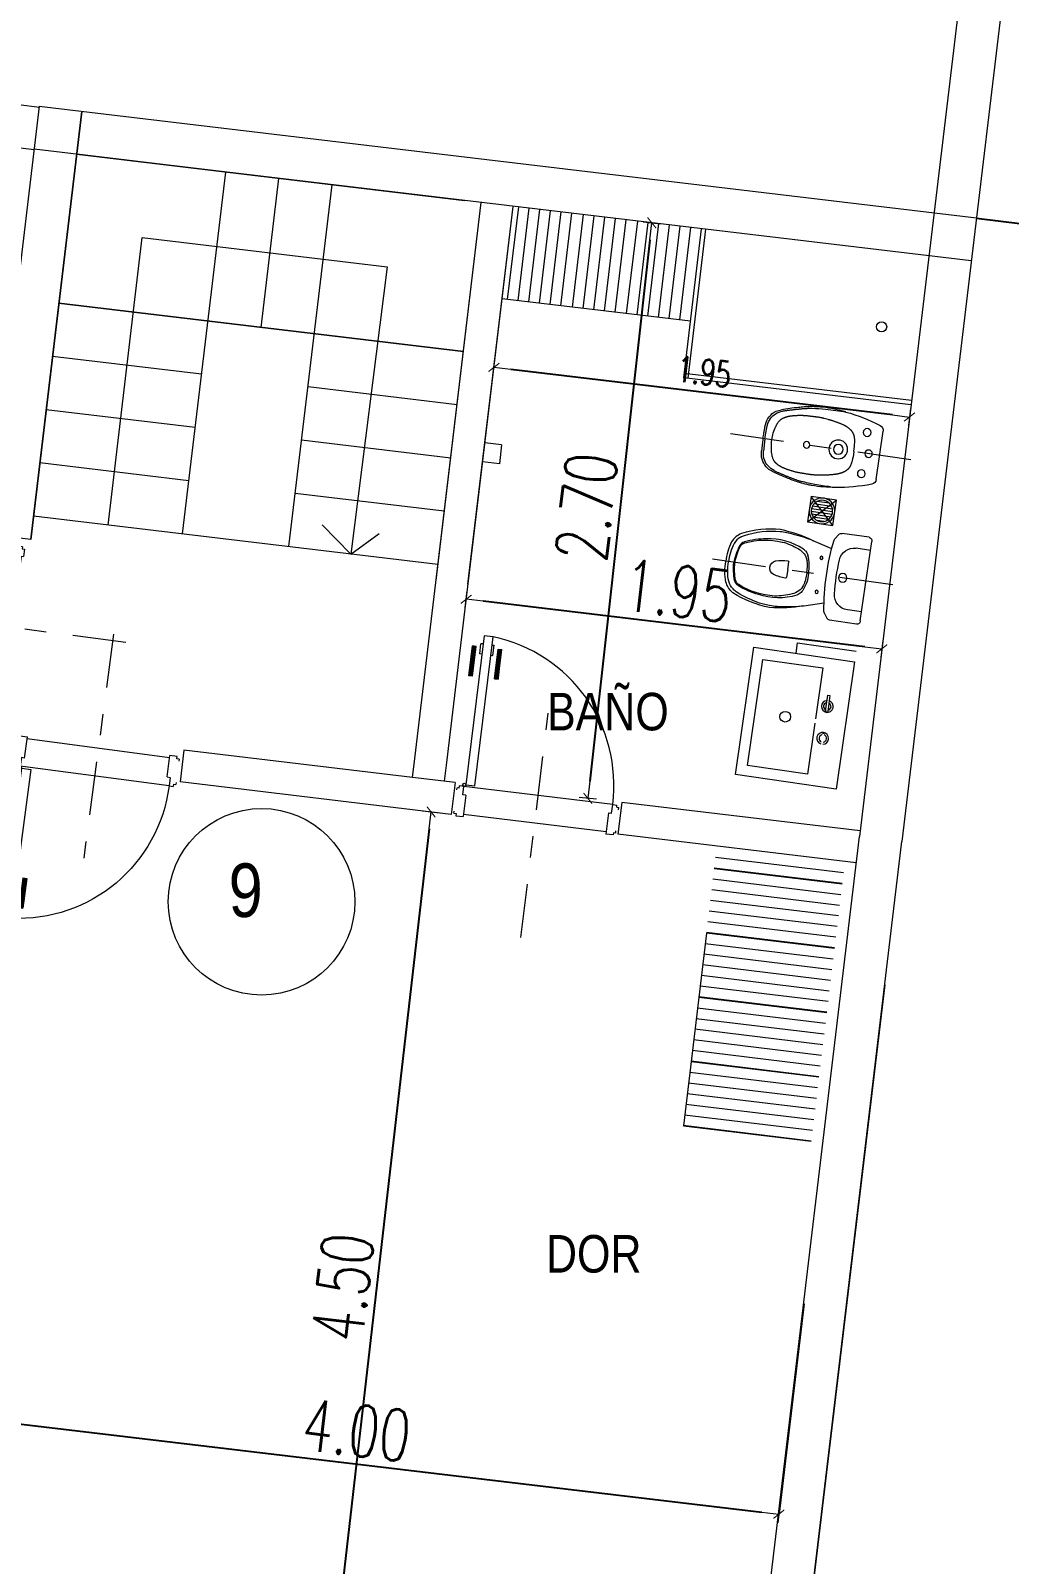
# Model space of a CAD drawing. Header units: millimetres. Extents: x 4525 to 9082, y 179 to 563.
# Drawn here: x 5287.03 to 5291.59, y 416.05 to 423.21 of the extents above; entities that cross this region are included whole.
import ezdxf

# ---------------------------------------------------------------- set-up
doc = ezdxf.new("R2010")
doc.units = ezdxf.units.MM
doc.header["$LTSCALE"] = 100
doc.linetypes.add('ACAD_ISO04W100', pattern=[30, 24, -3, 0, -3])
doc.linetypes.add('DASHDOT2', pattern=[0.5, 0.25, -0.125, 0, -0.125])
doc.layers.get('DEFPOINTS').update_dxf_attribs({"lineweight": 5})
for name, color, linetype, lineweight in [('000-Ejes', 251, 'ACAD_ISO04W100', 5), ('004-Carpinterias', 1, 'Continuous', 18), ('005-Sanitarios', 1, 'Continuous', 18), ('006-Cotas parciales', 7, 'Continuous', 5), ('A01-Barrido', 250, 'Continuous', 5), ('HATCH MUROS', 251, 'Continuous', 9), ('LINEA', 8, 'Continuous', 5), ('SANIT', 12, 'Continuous', 13), ('SANIT-INT', 11, 'Continuous', 5)]:
    doc.layers.add(name, color=color, linetype=linetype, lineweight=lineweight)
doc.styles.add('AREAL', font='ARIALN.TTF')
doc.styles.add('COTAS', font='ROMANS.shx', dxfattribs={"width": 0.7})
doc.dimstyles.new('COTA40', dxfattribs={"dimscale": 0.4, "dimtxt": 0.3, "dimasz": 0.2, "dimexe": 0, "dimexo": 0, "dimgap": 0.09, "dimtad": 1, "dimzin": 0, "dimdsep": 46, "dimtxsty": 'COTAS', "dimblk1": 'COTA_N', "dimblk2": 'COTA_N', "dimsah": 1, "dimcen": 0.1, "dimclrd": 1, "dimclre": 8, "dimclrt": 5, "dimaunit": 1, "dimadec": 3, "dimazin": 0, "dimtfac": 1, "dimtix": 1, "dimtmove": 2, "dimatfit": 3, "dimldrblk": 'COTA_N', "dimfxl": 0, "dimtolj": 1, "dimtzin": 0, "dimarcsym": 0})

# ---------------------------------------------------------------- blocks, each defined once
blk = doc.blocks.new('COTA_N')
for p, q in [((-1, 0), (0, 0)), ((0, 0.5), (0, -0.5))]:
    blk.add_line(p, q)
at = {"const_width": 0.065}
blk.add_lwpolyline([(0.141, 0.141), (0.283, 0.283), (0, 0), (-0.141, -0.141), (-0.283, -0.283)], dxfattribs=at)
blk = doc.blocks.new('*D670')
at = {"layer": '006-Cotas parciales', "color": 1, "lineweight": -2, "ltscale": 100}
blk.add_line((5291.0464, 421.4145), (5289.2669, 421.6271), dxfattribs=at)
at = {"layer": 'DEFPOINTS', "color": 0, "ltscale": 100}
for p in [(5289.1875, 421.6365), (5289.1875, 421.6365), (5291.1258, 421.405)]:
    blk.add_point(p, dxfattribs=at)
at = {"layer": '006-Cotas parciales', "color": 1, "lineweight": -2, "ltscale": 100, "xscale": 0.08000000000000002, "yscale": 0.08000000000000002, "zscale": 0.08000000000000002}
for p, rotation in [((5289.1875, 421.6365), 173.1886111111585), ((5291.1258, 421.405), 353.1886111111585)]:
    blk.add_blockref('COTA_N', p, dxfattribs=dict(at, rotation=rotation))
at = {"layer": '006-Cotas parciales', "color": 5, "ltscale": 100, "insert": (5290.168, 421.6161), "char_height": 0.12, "attachment_point": 5, "rotation": 353.18861, "style": 'COTAS'}
blk.add_mtext('\\A1;1.95', dxfattribs=at)
blk = doc.blocks.new('*D671')
at = {"layer": '006-Cotas parciales', "color": 8, "lineweight": -2, "ltscale": 100}
for p, q in [((5291.4379, 422.3317), (5292.8262, 422.1659)), ((5290.341, 413.1484), (5291.7293, 412.9826))]:
    blk.add_line(p, q, dxfattribs=at)
at = {"layer": '006-Cotas parciales', "color": 1, "lineweight": -2, "ltscale": 100}
blk.add_line((5292.8167, 422.0865), (5291.7388, 413.062), dxfattribs=at)
at = {"layer": 'DEFPOINTS', "color": 0, "ltscale": 100}
for p in [(5291.4379, 422.3317), (5290.341, 413.1484), (5291.7293, 412.9826)]:
    blk.add_point(p, dxfattribs=at)
at = {"layer": '006-Cotas parciales', "color": 1, "lineweight": -2, "ltscale": 100, "xscale": 0.08000000000000002, "yscale": 0.08000000000000002, "zscale": 0.08000000000000002}
for p, rotation in [((5292.8262, 422.1659), 83.18861111112288), ((5291.7293, 412.9826), 263.1886111111229)]:
    blk.add_blockref('COTA_N', p, dxfattribs=dict(at, rotation=rotation))
at = {"layer": '006-Cotas parciales', "color": 5, "ltscale": 100, "insert": (5292.1228, 417.5928), "char_height": 0.12, "attachment_point": 5, "rotation": 83.18861, "style": 'COTAS'}
blk.add_mtext('\\A1;{\\H2x;9.25}', dxfattribs=at)
blk = doc.blocks.new('*D672')
at = {"layer": '006-Cotas parciales', "color": 1, "lineweight": -2, "ltscale": 100}
blk.add_line((5288.8855, 419.4835), (5288.3903, 415.1741), dxfattribs=at)
at = {"layer": 'DEFPOINTS', "color": 0, "ltscale": 100}
for p in [(5288.8946, 419.563), (5288.3811, 415.0946), (5288.3811, 415.0946)]:
    blk.add_point(p, dxfattribs=at)
at = {"layer": '006-Cotas parciales', "color": 1, "lineweight": -2, "ltscale": 100, "xscale": 0.08000000000000002, "yscale": 0.08000000000000002, "zscale": 0.08000000000000002}
for p, rotation in [((5288.8946, 419.563), 83.44499394518941), ((5288.3811, 415.0946), 263.4449939451894)]:
    blk.add_blockref('COTA_N', p, dxfattribs=dict(at, rotation=rotation))
at = {"layer": '006-Cotas parciales', "color": 5, "ltscale": 100, "insert": (5288.4829, 417.3466), "char_height": 0.12, "attachment_point": 5, "rotation": 83.44499, "style": 'COTAS'}
blk.add_mtext('\\A1;{\\H2x;4.50}', dxfattribs=at)
blk = doc.blocks.new('*D674')
at = {"layer": '006-Cotas parciales', "color": 8, "lineweight": -2, "ltscale": 100}
for p, q in [((5286.6576, 417.7411), (5286.5411, 416.7604)), ((5290.6332, 417.2686), (5290.5166, 416.2879))]:
    blk.add_line(p, q, dxfattribs=at)
at = {"layer": '006-Cotas parciales', "color": 1, "lineweight": -2, "ltscale": 100}
blk.add_line((5286.6205, 416.751), (5290.4372, 416.2974), dxfattribs=at)
at = {"layer": 'DEFPOINTS', "color": 0, "ltscale": 100}
for p in [(5286.6576, 417.7411), (5290.6332, 417.2686), (5290.5166, 416.2879)]:
    blk.add_point(p, dxfattribs=at)
at = {"layer": '006-Cotas parciales', "color": 1, "lineweight": -2, "ltscale": 100, "xscale": 0.08000000000000002, "yscale": 0.08000000000000002, "zscale": 0.08000000000000002}
for p, rotation in [((5286.5411, 416.7604), 173.2225596454289), ((5290.5166, 416.2879), 353.2225596454289)]:
    blk.add_blockref('COTA_N', p, dxfattribs=dict(at, rotation=rotation))
at = {"layer": '006-Cotas parciales', "color": 5, "ltscale": 100, "insert": (5288.5473, 416.6791), "char_height": 0.12, "attachment_point": 5, "rotation": 353.22256, "style": 'COTAS'}
blk.add_mtext('\\A1;{\\H2x;4.00}', dxfattribs=at)
blk = doc.blocks.new('*D675')
at = {"layer": '006-Cotas parciales', "color": 1, "lineweight": -2, "ltscale": 100}
blk.add_line((5290.9172, 420.3331), (5289.1378, 420.5457), dxfattribs=at)
at = {"layer": 'DEFPOINTS', "color": 0, "ltscale": 100}
for p in [(5289.0583, 420.5551), (5289.0583, 420.5551), (5290.9966, 420.3236)]:
    blk.add_point(p, dxfattribs=at)
at = {"layer": '006-Cotas parciales', "color": 1, "lineweight": -2, "ltscale": 100, "xscale": 0.08000000000000002, "yscale": 0.08000000000000002, "zscale": 0.08000000000000002}
for p, rotation in [((5289.0583, 420.5551), 173.1886111111585), ((5290.9966, 420.3236), 353.1886111111585)]:
    blk.add_blockref('COTA_N', p, dxfattribs=dict(at, rotation=rotation))
at = {"layer": '006-Cotas parciales', "color": 5, "ltscale": 100, "insert": (5290.046, 420.5943), "char_height": 0.12, "attachment_point": 5, "rotation": 353.18861, "style": 'COTAS'}
blk.add_mtext('\\A1;{\\H2x;1.95}', dxfattribs=at)
blk = doc.blocks.new('*D676')
at = {"layer": '006-Cotas parciales', "color": 1, "lineweight": -2, "ltscale": 100}
blk.add_line((5289.9151, 422.2313), (5289.6343, 419.7062), dxfattribs=at)
at = {"layer": 'DEFPOINTS', "color": 0, "ltscale": 100}
for p in [(5289.9239, 422.3108), (5289.6255, 419.6267), (5289.6255, 419.6267)]:
    blk.add_point(p, dxfattribs=at)
at = {"layer": '006-Cotas parciales', "color": 1, "lineweight": -2, "ltscale": 100, "xscale": 0.08000000000000002, "yscale": 0.08000000000000002, "zscale": 0.08000000000000002}
for p, rotation in [((5289.9239, 422.3108), 83.65568717255357), ((5289.6255, 419.6267), 263.6556871725536)]:
    blk.add_blockref('COTA_N', p, dxfattribs=dict(at, rotation=rotation))
at = {"layer": '006-Cotas parciales', "color": 5, "ltscale": 100, "insert": (5289.6196, 420.986), "char_height": 0.12, "attachment_point": 5, "rotation": 83.65569, "style": 'COTAS'}
blk.add_mtext('\\A1;{\\H2x;2.70}', dxfattribs=at)
blk = doc.blocks.new('INOD-MONACO-AP-PLANTA-CON-DPTO')
at = {"layer": 'SANIT'}
for p, q in [((-0.1875, 0), (0.1875, 0)), ((-0.2045, -0.015), (-0.2045, -0.1421)), ((0.2045, -0.015), (0.2045, -0.1421)), ((-0.1745, -0.1717), (-0.1971, -0.1561)), ((-0.13, -0.1795), (-0.156, -0.2704)), ((0.127, -0.1798), (0.1519, -0.2704)), ((0.1745, -0.1717), (0.1971, -0.1561))]:
    blk.add_line(p, q, dxfattribs=at)
for points in [[(-0.002, -0.2704, 0.121524), (-0.0852, -0.2859, 0.060693)], [(-0.002, -0.2704, -0.121524), (0.0812, -0.2859, -0.060693)], [(-0.1035, -0.3001, 0.02892), (-0.1109, -0.31, 0.156998), (-0.1327, -0.4882, 0.072829), (-0.105, -0.5872, 0.204333), (-0.0837, -0.607, 0.080392), (-0.002, -0.6224)], [(0.0994, -0.3001, -0.02892), (0.1069, -0.31, -0.156998), (0.1287, -0.4882, -0.072829), (0.1009, -0.5872, -0.204333), (0.0796, -0.607, -0.080392), (-0.002, -0.6224)], [(-0.1242, -0.6086, 0.122968), (-0.0912, -0.6341, 0.092568), (-0.002, -0.6472, 0.093376)], [(0.1202, -0.6086, -0.122968), (0.0871, -0.6341, -0.092568), (-0.002, -0.6472, -0.093376)]]:
    blk.add_lwpolyline(points, format="xyb", dxfattribs=at)
for centre, radius, start, end in [((-0.1894, -0.0167), 0.0168, 83.45096, 131.91083), ((0.1894, -0.0167), 0.0168, 48.08917, 96.54904), ((-0.1875, -0.015), 0.017, 140.46963, 180), ((0.1875, -0.015), 0.017, 0, 39.53037), ((-0.1875, -0.1421), 0.017, 180, 235.49148), ((0.1875, -0.1421), 0.017, 304.50852, 0), ((-0.1648, -0.1577), 0.017, 235.49148, 261.45644), ((0, 0.9396), 1.1266, 261.45644, 278.54356), ((0.1648, -0.1577), 0.017, 278.54356, 304.50852), ((0.4075, -0.4211), 0.5833, 165.03562, 174.69818), ((-0.0609, -0.3362), 0.0558, 115.82936, 139.74917), ((0.0568, -0.3362), 0.0558, 40.25083, 64.17064), ((-0.4116, -0.4211), 0.5833, 5.30182, 14.96438), ((0.1074, -0.4152), 0.2847, 170.28909, 184.61099), ((-0.2488, -0.4064), 0.4224, 333.92895, 356.97887), ((-0.1114, -0.4152), 0.2847, 357.28845, 9.71091), ((0.2448, -0.4064), 0.4224, 184.30141, 206.07105), ((-0.0254, -0.5351), 0.1232, 207.5391, 216.66718), ((0.0214, -0.5351), 0.1232, 323.33282, 332.4609)]:
    blk.add_arc(centre, radius, start, end, dxfattribs=at)
at = {"layer": 'SANIT-INT'}
for p, q in [((-0.145, 0), (-0.145, -0.0672)), ((0.145, 0), (0.145, -0.0672)), ((0.0016, -0.368), (-0.0342, -0.3693)), ((0.0016, -0.368), (0.0374, -0.3693))]:
    blk.add_line(p, q, dxfattribs=at)
for points in [[(-0.156, -0.2704, 0.058031), (-0.1852, -0.4288, 0.099768), (-0.1416, -0.607, 0.155256), (-0.0961, -0.6466, 0.093906), (-0.002, -0.6605, 0.093906)], [(-0.0025, -0.2793, 0.08742), (-0.0604, -0.2861, 0.121524)], [(0.1519, -0.2704, -0.058031), (0.1811, -0.4288, -0.099768), (0.1376, -0.607, -0.155256), (0.092, -0.6466, -0.093906), (-0.002, -0.6605, -0.093906)], [(-0.0015, -0.2793, -0.08742), (0.0563, -0.2861, -0.121524)]]:
    blk.add_lwpolyline(points, format="xyb", dxfattribs=at)
for centre, radius in [((0, -0.11), 0.02), ((-0.0823, -0.2209), 0.00743), ((0.0782, -0.2209), 0.00743)]:
    blk.add_circle(centre, radius, dxfattribs=at)
for centre, radius, start, end in [((-0.075, -0.0672), 0.07, 180, 265.7397), ((0.075, -0.0672), 0.07, 274.2603, 0), ((0, 0.9396), 1.0796, 265.7397, 274.2603), ((-0.0358, -0.3585), 0.0764, 108.75085, 160.66582), ((0.0317, -0.3585), 0.0764, 19.33418, 71.24915), ((0.1616, -0.4484), 0.2932, 156.8405, 172.92028), ((-0.1657, -0.4484), 0.2932, 7.07972, 23.1595), ((0.2192, -0.4431), 0.3498, 174.95319, 203.97317), ((-0.034, -0.3743), 0.005, 91.97343, 179.82824), ((0.1519, -0.3748), 0.1909, 179.82824, 196.85929), ((-0.1487, -0.3748), 0.1909, 343.14071, 0.17176), ((0.0372, -0.3743), 0.005, 0.17176, 88.02657), ((-0.2232, -0.4431), 0.3498, 336.02683, 5.04681), ((-0.0195, -0.4268), 0.0118, 196.85929, 200.59082), ((0.0018, -0.4188), 0.0346, 200.59082, 269.64452), ((0.0014, -0.4188), 0.0346, 270.35548, 339.40918), ((0.0227, -0.4268), 0.0118, 339.40918, 343.14071), ((-0.0711, -0.5722), 0.0321, 203.97317, 250.16689), ((0.0045, -0.3624), 0.2552, 250.16689, 268.55187), ((-0.0086, -0.3624), 0.2552, 271.44813, 289.83311), ((0.0671, -0.5722), 0.0321, 289.83311, 336.02683)]:
    blk.add_arc(centre, radius, start, end, dxfattribs=at)
blk = doc.blocks.new('BIDE-MONACO-PLANTA')
at = {"layer": 'SANIT'}
blk.add_line((-0.1132, 0), (0.1132, 0), dxfattribs=at)
for points in [[(-0.1402, -0.4774), (-0.1411, -0.4749), (-0.1421, -0.4717), (-0.1431, -0.4685), (-0.1441, -0.4653), (-0.145, -0.4621), (-0.146, -0.4589), (-0.1469, -0.4557), (-0.1478, -0.4525), (-0.1487, -0.4493), (-0.1495, -0.446), (-0.1504, -0.4428), (-0.1513, -0.4396), (-0.1521, -0.4363), (-0.153, -0.4331), (-0.1538, -0.4298), (-0.1547, -0.4266), (-0.1555, -0.4233), (-0.1564, -0.4201), (-0.1572, -0.4168), (-0.158, -0.4136), (-0.1589, -0.4104), (-0.1597, -0.4071), (-0.1605, -0.4039), (-0.1613, -0.4007), (-0.1621, -0.3974), (-0.1629, -0.3942), (-0.1637, -0.391), (-0.1644, -0.3878), (-0.1651, -0.3846), (-0.1659, -0.3813), (-0.1666, -0.3781), (-0.1672, -0.3749), (-0.1679, -0.3717), (-0.1686, -0.3685), (-0.1692, -0.3653), (-0.1698, -0.362), (-0.1704, -0.3588), (-0.171, -0.3556), (-0.1715, -0.3524), (-0.172, -0.3493), (-0.1725, -0.3461), (-0.1729, -0.3438)], [(0.14, -0.4774), (0.1409, -0.475), (0.1419, -0.4718), (0.1429, -0.4686), (0.1439, -0.4654), (0.1448, -0.4622), (0.1458, -0.459), (0.1467, -0.4558), (0.1476, -0.4526), (0.1485, -0.4493), (0.1493, -0.4461), (0.1502, -0.4429), (0.1511, -0.4396), (0.1519, -0.4364), (0.1528, -0.4332), (0.1536, -0.4299), (0.1545, -0.4267), (0.1553, -0.4234), (0.1562, -0.4202), (0.157, -0.4169), (0.1579, -0.4137), (0.1587, -0.4104), (0.1595, -0.4072), (0.1603, -0.404), (0.1612, -0.4007), (0.1619, -0.3975), (0.1627, -0.3943), (0.1635, -0.3911), (0.1642, -0.3879), (0.165, -0.3846), (0.1657, -0.3814), (0.1664, -0.3782), (0.1671, -0.375), (0.1677, -0.3718), (0.1684, -0.3685), (0.169, -0.3653), (0.1696, -0.3621), (0.1702, -0.3589), (0.1708, -0.3557), (0.1714, -0.3525), (0.1719, -0.3493), (0.1724, -0.3461), (0.1727, -0.3438)], [(0.0001, -0.5406), (-0.044, -0.5396), (-0.0475, -0.5395), (-0.0509, -0.5394), (-0.0541, -0.5394), (-0.0568, -0.5393)], [(-0.0003, -0.5406), (0.0437, -0.5396), (0.0473, -0.5395), (0.0506, -0.5395), (0.0538, -0.5394), (0.0565, -0.5393)], [(-0.0003, -0.5406), (-0.0002, -0.5406)], [(0.0001, -0.5406), (0, -0.5406)]]:
    blk.add_lwpolyline(points, dxfattribs=at)
for centre, radius, start, end in [((-0.1132, -0.0267), 0.0267, 89.97464, 160.71917), ((0.6356, -0.2884), 0.8201, 160.74454, 172.72153), ((0.1132, -0.0267), 0.0267, 19.25546, 90), ((-0.6359, -0.2884), 0.8201, 7.27847, 19.25546), ((1.1865, -0.2275), 1.3649, 179.12043, 182.20966), ((-0.9851, -0.2242), 1.1634, 357.24238, 1.95876), ((1.1865, -0.2205), 1.3649, 182.50375, 185.18056), ((-1.1866, -0.22), 1.3649, 354.79408, 357.47089), ((-0.0223, -0.432), 0.1264, 201.05571, 217.12048), ((0.0221, -0.432), 0.1264, 322.85415, 338.91893), ((-0.058, -0.4545), 0.0844, 219.51901, 265.07285), ((-0.0504, -0.4083), 0.1311, 263.62645, 267.30394), ((0.0503, -0.4083), 0.1311, 272.6707, 276.34819), ((0.0578, -0.4545), 0.0844, 274.90179, 320.45563)]:
    blk.add_arc(centre, radius, start, end, dxfattribs=at)
at = {"layer": 'SANIT-INT'}
for points in [[(0.0001, -0.1217), (-0.0134, -0.1217), (-0.0247, -0.1223), (-0.0341, -0.1231), (-0.0418, -0.1238), (-0.0481, -0.1246), (-0.0533, -0.1254), (-0.0575, -0.1262), (-0.061, -0.127), (-0.064, -0.1277), (-0.0666, -0.1284), (-0.0689, -0.1291), (-0.0709, -0.1298), (-0.0726, -0.1305), (-0.0742, -0.1311), (-0.0756, -0.1318), (-0.0769, -0.1324), (-0.0781, -0.1331), (-0.0793, -0.1337), (-0.0804, -0.1344), (-0.0815, -0.135), (-0.0825, -0.1357), (-0.0835, -0.1363), (-0.0844, -0.137), (-0.0853, -0.1376), (-0.0861, -0.1383), (-0.087, -0.1389), (-0.0877, -0.1396), (-0.0885, -0.1402), (-0.0892, -0.1409), (-0.0899, -0.1415), (-0.0905, -0.1422), (-0.0912, -0.1428), (-0.0918, -0.1435), (-0.0925, -0.1442), (-0.0931, -0.1448), (-0.0938, -0.1456), (-0.0944, -0.1463), (-0.0951, -0.1471), (-0.0958, -0.148), (-0.0966, -0.1489), (-0.0974, -0.1499), (-0.0982, -0.151), (-0.099, -0.1522), (-0.0998, -0.1534), (-0.1007, -0.1546), (-0.1015, -0.1559), (-0.1023, -0.1571), (-0.1031, -0.1584), (-0.1039, -0.1597), (-0.1047, -0.161), (-0.1054, -0.1623), (-0.1061, -0.1636), (-0.1067, -0.1649), (-0.1074, -0.1662), (-0.108, -0.1675), (-0.1087, -0.1688), (-0.1093, -0.1701), (-0.1099, -0.1714), (-0.1105, -0.1727), (-0.111, -0.174), (-0.1116, -0.1753), (-0.1121, -0.1766), (-0.1127, -0.1779), (-0.1132, -0.1793), (-0.1137, -0.1806), (-0.1142, -0.1819), (-0.1147, -0.1832), (-0.1152, -0.1847), (-0.1157, -0.1862), (-0.1162, -0.1878), (-0.1167, -0.1895), (-0.1173, -0.1914), (-0.1178, -0.1934), (-0.1184, -0.1956), (-0.119, -0.1979), (-0.1196, -0.2003), (-0.1202, -0.2027), (-0.1208, -0.2053), (-0.1215, -0.2079), (-0.122, -0.2105), (-0.1226, -0.2131), (-0.1232, -0.2157), (-0.1237, -0.2183), (-0.1243, -0.2209), (-0.1248, -0.2235), (-0.1253, -0.2261), (-0.1258, -0.2287), (-0.1263, -0.2313), (-0.1268, -0.2339), (-0.1273, -0.2365), (-0.1277, -0.2391), (-0.1282, -0.2417), (-0.1286, -0.2443), (-0.129, -0.2469), (-0.1294, -0.2495), (-0.1298, -0.2521), (-0.1301, -0.2547), (-0.1305, -0.2572), (-0.1308, -0.2598), (-0.1309, -0.2609)], [(-0.0001, -0.1217), (0.0133, -0.1217), (0.0247, -0.1223), (0.0341, -0.1231), (0.0418, -0.1238), (0.0481, -0.1246), (0.0532, -0.1254), (0.0574, -0.1262), (0.0609, -0.127), (0.0639, -0.1277), (0.0666, -0.1285), (0.0689, -0.1292), (0.0708, -0.1298), (0.0726, -0.1305), (0.0741, -0.1312), (0.0755, -0.1318), (0.0768, -0.1325), (0.078, -0.1331), (0.0792, -0.1338), (0.0803, -0.1344), (0.0814, -0.1351), (0.0824, -0.1357), (0.0834, -0.1364), (0.0844, -0.137), (0.0852, -0.1377), (0.0861, -0.1383), (0.0869, -0.139), (0.0877, -0.1396), (0.0884, -0.1403), (0.0891, -0.1409), (0.0898, -0.1416), (0.0905, -0.1422), (0.0911, -0.1429), (0.0918, -0.1435), (0.0924, -0.1442), (0.0931, -0.1449), (0.0937, -0.1456), (0.0944, -0.1463), (0.0951, -0.1472), (0.0958, -0.148), (0.0965, -0.149), (0.0973, -0.15), (0.0981, -0.1511), (0.0989, -0.1522), (0.0998, -0.1534), (0.1006, -0.1546), (0.1014, -0.1559), (0.1023, -0.1572), (0.1031, -0.1585), (0.1038, -0.1598), (0.1046, -0.1611), (0.1053, -0.1624), (0.106, -0.1637), (0.1067, -0.165), (0.1073, -0.1663), (0.108, -0.1676), (0.1086, -0.1689), (0.1092, -0.1702), (0.1098, -0.1715), (0.1104, -0.1728), (0.111, -0.1741), (0.1115, -0.1754), (0.1121, -0.1767), (0.1126, -0.178), (0.1131, -0.1793), (0.1136, -0.1806), (0.1141, -0.1819), (0.1146, -0.1833), (0.1151, -0.1847), (0.1156, -0.1862), (0.1161, -0.1878), (0.1166, -0.1896), (0.1172, -0.1914), (0.1177, -0.1935), (0.1183, -0.1956), (0.1189, -0.1979), (0.1195, -0.2003), (0.1201, -0.2028), (0.1208, -0.2053), (0.1214, -0.2079), (0.122, -0.2105), (0.1225, -0.2131), (0.1231, -0.2157), (0.1236, -0.2183), (0.1242, -0.2209), (0.1247, -0.2235), (0.1252, -0.2261), (0.1257, -0.2287), (0.1262, -0.2313), (0.1267, -0.2339), (0.1272, -0.2365), (0.1276, -0.2391), (0.1281, -0.2417), (0.1285, -0.2443), (0.1289, -0.2469), (0.1293, -0.2495), (0.1297, -0.2521), (0.13, -0.2547), (0.1303, -0.2573), (0.1306, -0.2599), (0.1308, -0.261)], [(-0.1301, -0.2549), (-0.1336, -0.2811), (-0.1337, -0.2824), (-0.1338, -0.2838), (-0.134, -0.2853), (-0.1341, -0.2869), (-0.1342, -0.2887), (-0.1343, -0.2906), (-0.1345, -0.2927), (-0.1346, -0.295), (-0.1347, -0.2973), (-0.1348, -0.2998), (-0.1349, -0.3023), (-0.135, -0.3049), (-0.135, -0.3075), (-0.135, -0.3101), (-0.135, -0.3127), (-0.135, -0.3153), (-0.135, -0.3179), (-0.1349, -0.3205), (-0.1349, -0.3231), (-0.1348, -0.3257), (-0.1348, -0.3283), (-0.1347, -0.3309), (-0.1347, -0.3335), (-0.1346, -0.3361), (-0.1346, -0.3387), (-0.1346, -0.3413), (-0.1345, -0.3439), (-0.1344, -0.3465), (-0.1344, -0.3491), (-0.1343, -0.3517), (-0.1342, -0.3543), (-0.1342, -0.3569), (-0.134, -0.3595), (-0.1339, -0.3621), (-0.1338, -0.3647), (-0.1336, -0.3673), (-0.1335, -0.3699), (-0.1332, -0.3725), (-0.133, -0.3751), (-0.1328, -0.3777), (-0.1325, -0.3803), (-0.1322, -0.3829), (-0.1319, -0.3855), (-0.1315, -0.3881), (-0.1312, -0.3907), (-0.1308, -0.3933), (-0.1305, -0.3959), (-0.1301, -0.3985), (-0.1296, -0.4011), (-0.1292, -0.4037), (-0.1288, -0.4063), (-0.1283, -0.4089), (-0.1278, -0.4115), (-0.1273, -0.4141), (-0.1268, -0.4167), (-0.1262, -0.4192), (-0.1257, -0.4217), (-0.1252, -0.4241), (-0.1246, -0.4264), (-0.1241, -0.4286), (-0.1236, -0.4306), (-0.1231, -0.4325), (-0.1227, -0.4342), (-0.1222, -0.4358), (-0.1218, -0.4373), (-0.1214, -0.4388), (-0.121, -0.4401), (-0.1205, -0.4414), (-0.1201, -0.4428), (-0.1197, -0.4441), (-0.1192, -0.4454), (-0.1188, -0.4467), (-0.1183, -0.448), (-0.1178, -0.4493), (-0.1173, -0.4506), (-0.1167, -0.4519), (-0.1162, -0.4532), (-0.1156, -0.4545), (-0.1151, -0.4558), (-0.1145, -0.4571), (-0.1139, -0.4584), (-0.1132, -0.4597), (-0.1126, -0.461), (-0.1119, -0.4623), (-0.1112, -0.4636), (-0.1105, -0.4649), (-0.1098, -0.4662), (-0.109, -0.4675), (-0.1082, -0.4688), (-0.1074, -0.4701), (-0.1065, -0.4714), (-0.1057, -0.4727), (-0.1047, -0.474), (-0.1038, -0.4753), (-0.1028, -0.4766), (-0.1017, -0.4779), (-0.1006, -0.4792), (-0.0994, -0.4805), (-0.0981, -0.4818), (-0.0967, -0.4831), (-0.0953, -0.4844), (-0.0937, -0.4857), (-0.092, -0.487), (-0.0901, -0.4883), (-0.0879, -0.4897), (-0.0853, -0.4911), (-0.0824, -0.4926), (-0.079, -0.4941), (-0.075, -0.4957), (-0.0705, -0.4973), (-0.0651, -0.499), (-0.0637, -0.4994)], [(0.13, -0.2549), (0.1334, -0.2812), (0.1336, -0.2825), (0.1337, -0.2839), (0.1338, -0.2854), (0.134, -0.287), (0.1341, -0.2887), (0.1342, -0.2907), (0.1343, -0.2928), (0.1345, -0.295), (0.1346, -0.2974), (0.1347, -0.2999), (0.1348, -0.3024), (0.1348, -0.305), (0.1349, -0.3076), (0.1349, -0.3102), (0.1349, -0.3128), (0.1349, -0.3154), (0.1348, -0.318), (0.1348, -0.3206), (0.1348, -0.3232), (0.1347, -0.3258), (0.1346, -0.3284), (0.1346, -0.331), (0.1345, -0.3336), (0.1345, -0.3362), (0.1344, -0.3388), (0.1344, -0.3414), (0.1343, -0.344), (0.1343, -0.3466), (0.1342, -0.3492), (0.1342, -0.3518), (0.1341, -0.3544), (0.134, -0.357), (0.1339, -0.3596), (0.1338, -0.3622), (0.1336, -0.3648), (0.1335, -0.3674), (0.1333, -0.37), (0.1331, -0.3726), (0.1329, -0.3752), (0.1326, -0.3778), (0.1323, -0.3804), (0.132, -0.383), (0.1317, -0.3856), (0.1314, -0.3882), (0.131, -0.3908), (0.1307, -0.3934), (0.1303, -0.396), (0.1299, -0.3986), (0.1295, -0.4012), (0.129, -0.4038), (0.1286, -0.4064), (0.1281, -0.409), (0.1276, -0.4116), (0.1271, -0.4142), (0.1266, -0.4168), (0.1261, -0.4193), (0.1255, -0.4218), (0.125, -0.4242), (0.1244, -0.4265), (0.1239, -0.4286), (0.1234, -0.4307), (0.1229, -0.4325), (0.1225, -0.4343), (0.1221, -0.4359), (0.1216, -0.4374), (0.1212, -0.4388), (0.1208, -0.4402), (0.1204, -0.4415), (0.1199, -0.4428), (0.1195, -0.4441), (0.119, -0.4454), (0.1186, -0.4467), (0.1181, -0.448), (0.1176, -0.4493), (0.1171, -0.4506), (0.1165, -0.4519), (0.116, -0.4532), (0.1154, -0.4545), (0.1149, -0.4558), (0.1143, -0.4571), (0.1136, -0.4584), (0.113, -0.4597), (0.1124, -0.461), (0.1117, -0.4623), (0.111, -0.4636), (0.1103, -0.4649), (0.1095, -0.4662), (0.1088, -0.4675), (0.108, -0.4688), (0.1072, -0.4701), (0.1063, -0.4714), (0.1054, -0.4727), (0.1045, -0.474), (0.1036, -0.4753), (0.1025, -0.4766), (0.1015, -0.4779), (0.1004, -0.4792), (0.0992, -0.4805), (0.0979, -0.4818), (0.0965, -0.4831), (0.0951, -0.4844), (0.0935, -0.4857), (0.0918, -0.487), (0.0899, -0.4884), (0.0877, -0.4897), (0.0851, -0.4911), (0.0822, -0.4926), (0.0788, -0.4941), (0.0748, -0.4957), (0.0703, -0.4974), (0.0649, -0.4991), (0.0635, -0.4994)], [(-0.0001, -0.55), (-0.0082, -0.5498), (-0.0153, -0.5496), (-0.0216, -0.5495), (-0.0271, -0.5493), (-0.032, -0.5492), (-0.0364, -0.5491), (-0.0404, -0.549), (-0.0442, -0.549), (-0.0477, -0.5489), (-0.0511, -0.5488), (-0.0543, -0.5487), (-0.057, -0.5486)], [(-0.0001, -0.55), (0.0079, -0.5498), (0.0151, -0.5496), (0.0213, -0.5495), (0.0268, -0.5494), (0.0318, -0.5493), (0.0362, -0.5492), (0.0402, -0.5491), (0.0439, -0.549), (0.0475, -0.5489), (0.0509, -0.5488), (0.0541, -0.5487), (0.0568, -0.5487)]]:
    blk.add_lwpolyline(points, dxfattribs=at)
for centre, radius in [((-0.097, -0.0731), 0.0182), ((0.0001, -0.0524), 0.0172), ((0.097, -0.0732), 0.0182), ((-0.0001, -0.1953), 0.0437), ((-0.0001, -0.1953), 0.0229), ((0, -0.3443), 0.0151)]:
    blk.add_circle(centre, radius, dxfattribs=at)
for centre, radius, start, end in [((-0.0545, -0.4593), 0.0941, 195.06628, 210.97635), ((-0.0001, -0.2766), 0.2317, 253.69484, 269.95961), ((-0.0001, -0.2766), 0.2317, 270.01502, 286.27979), ((-0.0182, -0.426), 0.1736, 331.87077, 340.547), ((-0.058, -0.4545), 0.0938, 214.58767, 265.07285), ((-0.0504, -0.4083), 0.1405, 263.62645, 267.30394), ((0.0503, -0.4083), 0.1405, 272.6707, 276.34819), ((0.0578, -0.4545), 0.0938, 274.90179, 325.38697)]:
    blk.add_arc(centre, radius, start, end, dxfattribs=at)
for points in [[(-0.1779, -0.1845), (-0.1845, -0.2946), (-0.1831, -0.3164), (-0.179, -0.3521), (-0.1734, -0.3814), (-0.1672, -0.4074), (-0.1571, -0.4464), (-0.1458, -0.4838)], [(0.1777, -0.1845), (0.1842, -0.2946), (0.1829, -0.3164), (0.1788, -0.3521), (0.1732, -0.3814), (0.167, -0.4074), (0.1568, -0.4464), (0.1455, -0.4838)]]:
    blk.add_spline(points, degree=3, dxfattribs=at)
blk = doc.blocks.new('REJILLA')
at = {"layer": 'SANIT-INT', "linetype": 'Continuous'}
for p, q in [((-0.06, -0.06), (-0.06, 0.06)), ((-0.06, 0.06), (0.06, 0.06)), ((-0.06, -0.06), (0.06, 0.06)), ((-0.06, 0.06), (0.06, -0.06)), ((-0.0474, 0.0158), (-0.0474, -0.0158)), ((-0.0349, 0.0358), (-0.0349, -0.0358)), ((-0.0224, 0.0447), (-0.0224, -0.0447)), ((-0.0099, 0.049), (-0.0099, -0.049)), ((0.0026, 0.0499), (0.0026, -0.0499)), ((0.0151, 0.0477), (0.0151, -0.0477)), ((0.0276, 0.0417), (0.0276, -0.0417)), ((0.0401, 0.0299), (0.0401, -0.0299)), ((0.06, 0.06), (0.06, -0.06)), ((0.06, -0.06), (-0.06, -0.06))]:
    blk.add_line(p, q, dxfattribs=at)
for radius in [0.06, 0.05]:
    blk.add_circle((0, 0), radius, dxfattribs=at)
blk = doc.blocks.new('MONACO COMPLETO')
at = {"layer": '000-Ejes', "linetype": 'DASHDOT2', "ltscale": 0.01}
for p, q in [((-0.1269, 0.59), (0.7646, 0.59)), ((-0.1269, 0), (0.7646, 0))]:
    blk.add_line(p, q, dxfattribs=at)
at = {"layer": '004-Carpinterias', "ltscale": 0.01, "rotation": 90}
blk.add_blockref('INOD-MONACO-AP-PLANTA-CON-DPTO', (0, 0), dxfattribs=at)
at = {"layer": '005-Sanitarios', "rotation": 90}
blk.add_blockref('REJILLA', (0.25, 0.295), dxfattribs=at)
at = {"layer": 'LINEA', "ltscale": 0.01, "rotation": 90}
blk.add_blockref('BIDE-MONACO-PLANTA', (0.02, 0.59), dxfattribs=at)
blk = doc.blocks.new('PUERTA 0.70 DURLOCK')
at = {"layer": '000-Ejes', "linetype": 'DASHDOT2', "ltscale": 0.01}
blk.add_line((0.38, -0.6465), (0.38, 0.4065), dxfattribs=at)
at = {"layer": '004-Carpinterias', "linetype": 'Continuous'}
for p, q in [((0.009, 0.6755), (-0.009, 0.6755)), ((-0.009, 0.5355), (-0.009, 0.6755)), ((0.009, 0.5355), (0.009, 0.6755)), ((0.039, 0.6905), (0.029, 0.6905)), ((0.029, 0.6425), (0.029, 0.6905)), ((0.081, 0.6905), (0.091, 0.6905)), ((0.091, 0.6425), (0.091, 0.6905)), ((0.111, 0.6755), (0.129, 0.6755)), ((0.111, 0.5355), (0.111, 0.6755)), ((0.129, 0.5355), (0.129, 0.6755)), ((0.039, 0.6425), (0.029, 0.6425)), ((0.081, 0.6425), (0.091, 0.6425)), ((0.009, 0.5355), (-0.009, 0.5355)), ((0.111, 0.5355), (0.129, 0.5355)), ((0.01, 0.01), (0, 0.01)), ((0, 0), (0, 0.01)), ((0.03, 0.02), (0.01, 0.02)), ((0.01, 0.01), (0.01, 0.02)), ((0.03, -0.02), (0.03, 0.02)), ((0.73, 0.02), (0.75, 0.02)), ((0.73, -0.02), (0.73, 0.02)), ((0.75, 0.01), (0.75, 0.02)), ((0.75, 0.01), (0.76, 0.01)), ((0.76, 0), (0.76, 0.01)), ((0.045, -0.02), (0.03, -0.02)), ((0.045, -0.02), (0.045, -0.12)), ((0.715, -0.02), (0.715, -0.12)), ((0.715, -0.02), (0.73, -0.02)), ((0, -0.11), (0, -0.1)), ((0, -0.11), (0.01, -0.11)), ((0.01, -0.11), (0.01, -0.12)), ((0.01, -0.12), (0.045, -0.12)), ((0.75, -0.12), (0.715, -0.12)), ((0.76, -0.11), (0.75, -0.11)), ((0.75, -0.11), (0.75, -0.12)), ((0.76, -0.11), (0.76, -0.1))]:
    blk.add_line(p, q, dxfattribs=at)
blk.add_lwpolyline([(0.039, 0.729), (0.039, 0.029), (0.081, 0.029), (0.081, 0.729)], close=True, dxfattribs=at)
at = {"layer": '004-Carpinterias', "ltscale": 0.01, "const_width": 0.02}
for points in [[(0, 0.5355), (0, 0.6755)], [(0.122, 0.5355), (0.12, 0.6755)]]:
    blk.add_lwpolyline(points, dxfattribs=at)
at = {"layer": 'A01-Barrido', "linetype": 'Continuous'}
for p, q in [((0.73, 0.02), (0.03, 0.02)), ((0.715, -0.11), (0.045, -0.11))]:
    blk.add_line(p, q, dxfattribs=at)
blk.add_circle((0.0315, 0.0275), 0.0075, dxfattribs=at)
blk.add_arc((0.0227, 0.0241), 0.7073, 359.66564, 85.27469, dxfattribs=at)

msp = doc.modelspace()

# ---------------------------------------------------------------- linework, layer by layer
at = {"layer": 'HATCH MUROS', "color": 0, "ltscale": 100}
for p, q in [((5291.4913, 424.462), (5290.8921, 419.4487)), ((5291.6923, 424.462), (5291.0907, 419.425)), ((5280.2641, 423.6703), (5287.0686, 422.8507)), ((5280.2404, 423.4717), (5287.0449, 422.6525)), ((5287.0669, 422.8541), (5286.8284, 420.8571)), ((5287.2655, 422.8303), (5287.027, 420.8334)), ((5287.049, 421.0172), (5287.2654, 422.8292)), ((5291.4379, 422.3317), (5287.0668, 422.8529)), ((5291.4379, 422.3317), (5287.0668, 422.8529)), ((5287.027, 420.8334), (5287.2417, 422.6307)), ((5287.027, 420.8334), (5287.2417, 422.6307)), ((5291.4142, 422.1331), (5287.0431, 422.6543)), ((5291.4142, 422.1331), (5287.0431, 422.6543)), ((5287.8374, 422.5595), (5287.2417, 422.6307)), ((5287.2417, 422.6307), (5289.0503, 422.4146)), ((5287.8374, 422.5595), (5287.2417, 422.6307)), ((5287.2417, 422.6307), (5289.0503, 422.4146)), ((5287.7351, 420.8596), (5287.9367, 422.5476)), ((5287.7351, 420.8596), (5287.9367, 422.5476)), ((5288.1019, 421.8229), (5288.185, 422.518)), ((5288.1019, 421.8229), (5288.185, 422.518)), ((5288.2316, 420.8003), (5288.4332, 422.4883)), ((5288.2316, 420.8003), (5288.4332, 422.4883)), ((5288.8185, 419.8122), (5289.1283, 422.4053)), ((5288.9177, 420.6425), (5289.1283, 422.4053)), ((5288.9675, 419.7944), (5289.2772, 422.3875)), ((5289.0666, 420.6247), (5289.2772, 422.3875)), ((5290.0731, 421.5881), (5290.156, 422.2832)), ((5290.0929, 421.5857), (5290.1758, 422.2808)), ((5289.0452, 421.7103), (5287.1586, 421.9356)), ((5287.1586, 421.9356), (5289.0452, 421.7103)), ((5289.0452, 421.7103), (5287.1586, 421.9356)), ((5287.1586, 421.9356), (5289.0452, 421.7103)), ((5287.8241, 421.6043), (5287.129, 421.6874)), ((5287.8241, 421.6043), (5287.129, 421.6874)), ((5291.1349, 421.4816), (5290.0754, 421.608)), ((5289.0156, 421.462), (5288.3205, 421.545)), ((5289.0156, 421.462), (5288.3205, 421.545)), ((5291.1326, 421.4618), (5290.0731, 421.5881)), ((5287.7944, 421.3561), (5287.0993, 421.4391)), ((5287.7944, 421.3561), (5287.0993, 421.4391)), ((5288.9859, 421.2138), (5288.2909, 421.2968)), ((5288.9859, 421.2138), (5288.2909, 421.2968)), ((5289.2237, 421.2752), (5289.1455, 421.2845)), ((5289.2237, 421.2752), (5289.2132, 421.1871)), ((5287.7648, 421.1079), (5287.0697, 421.1909)), ((5287.7648, 421.1079), (5287.0697, 421.1909)), ((5289.2132, 421.1871), (5289.1349, 421.1964)), ((5288.9563, 420.9655), (5288.2612, 421.0486)), ((5288.9563, 420.9655), (5288.2612, 421.0486)), ((5287.027, 420.8334), (5287.049, 421.0172)), ((5288.9266, 420.7173), (5287.04, 420.9427)), ((5288.9266, 420.7173), (5287.04, 420.9427)), ((5287.027, 420.8334), (5286.8284, 420.8571)), ((5287.7421, 419.8517), (5287.7244, 419.7027)), ((5288.808, 419.7244), (5287.7421, 419.8517)), ((5288.808, 419.7244), (5288.8185, 419.8122)), ((5288.957, 419.7066), (5288.9675, 419.7944)), ((5288.9888, 419.5517), (5287.7244, 419.7027)), ((5289.0066, 419.7007), (5288.808, 419.7244)), ((5289.0066, 419.7007), (5288.9888, 419.5517)), ((5290.8953, 419.4751), (5289.7838, 419.6078)), ((5290.8775, 419.3261), (5289.766, 419.4589)), ((5290.344, 414.8602), (5290.8921, 419.4487)), ((5290.341, 413.1484), (5291.0907, 419.425)), ((5291.0108, 418.7561), (5290.341, 413.1484))]:
    msp.add_line(p, q, dxfattribs=at)
at = {"layer": 'HATCH MUROS', "ltscale": 100}
for p, q in [((5289.2516, 421.9536), (5289.303, 422.385)), ((5289.3012, 421.9477), (5289.3526, 422.3791)), ((5289.3012, 421.9477), (5289.3526, 422.3791)), ((5289.3509, 421.9418), (5289.4023, 422.3731)), ((5289.4005, 421.9359), (5289.4519, 422.3672)), ((5289.4502, 421.93), (5289.5016, 422.3613)), ((5289.4998, 421.924), (5289.5512, 422.3554)), ((5289.5539, 421.9175), (5289.6053, 422.3488)), ((5289.6036, 421.9116), (5289.655, 422.3429)), ((5289.6532, 421.9056), (5289.7046, 422.337)), ((5289.7029, 421.8997), (5289.7543, 422.3311)), ((5289.7525, 421.8938), (5289.8039, 422.3251)), ((5289.8066, 421.8873), (5289.8581, 422.3187)), ((5289.8563, 421.8814), (5289.9077, 422.3128)), ((5289.9059, 421.8755), (5289.9574, 422.3068)), ((5289.9556, 421.8696), (5290.007, 422.3009)), ((5290.0052, 421.8637), (5290.0567, 422.295)), ((5290.0549, 421.8577), (5290.1063, 422.2891)), ((5290.1045, 421.8518), (5289.2257, 421.9568)), ((5290.2215, 419.3521), (5290.8182, 419.2803)), ((5290.2092, 419.2505), (5290.8059, 419.1786)), ((5290.2152, 419.3001), (5290.8119, 419.2283)), ((5290.2155, 419.3025), (5290.8122, 419.2307)), ((5290.2162, 419.3), (5290.8119, 419.2283)), ((5290.2033, 419.2008), (5290.7999, 419.129)), ((5290.1913, 419.1015), (5290.788, 419.0297)), ((5290.1973, 419.1512), (5290.794, 419.0793)), ((5290.1853, 419.0519), (5290.782, 418.9801)), ((5290.179, 418.9978), (5290.0716, 418.099)), ((5290.1731, 418.9502), (5290.7698, 418.8784)), ((5290.1791, 418.9998), (5290.7757, 418.928)), ((5290.1794, 419.0022), (5290.776, 418.9304)), ((5290.1801, 418.9997), (5290.7758, 418.928)), ((5290.1671, 418.9006), (5290.7638, 418.8287)), ((5290.1611, 418.8509), (5290.7578, 418.7791)), ((5290.1492, 418.7516), (5290.7459, 418.6798)), ((5290.1552, 418.8013), (5290.7518, 418.7294)), ((5290.1429, 418.6996), (5290.7396, 418.6278)), ((5290.1432, 418.702), (5290.7399, 418.6302)), ((5290.1439, 418.6995), (5290.7396, 418.6278)), ((5290.131, 418.6003), (5290.7277, 418.5285)), ((5290.137, 418.6499), (5290.7336, 418.5781)), ((5290.125, 418.5507), (5290.7217, 418.4788)), ((5290.1131, 418.4514), (5290.7097, 418.3796)), ((5290.119, 418.501), (5290.7157, 418.4292)), ((5290.1068, 418.3993), (5290.7035, 418.3275)), ((5290.1071, 418.4017), (5290.7037, 418.3299)), ((5290.1078, 418.3992), (5290.7035, 418.3275)), ((5290.1008, 418.3497), (5290.6975, 418.2779)), ((5290.0889, 418.2504), (5290.6855, 418.1786)), ((5290.0948, 418.3001), (5290.6915, 418.2282)), ((5290.0829, 418.2008), (5290.6796, 418.1289)), ((5290.0709, 418.1015), (5290.6676, 418.0297)), ((5290.0716, 418.099), (5290.6673, 418.0273)), ((5290.0769, 418.1511), (5290.6736, 418.0793))]:
    msp.add_line(p, q, dxfattribs=at)
at = {"layer": 'HATCH MUROS', "color": 2, "ltscale": 100}
for p, q in [((5287.3878, 420.9011), (5287.5477, 422.2416)), ((5287.3878, 420.9011), (5287.5477, 422.2416)), ((5287.5477, 422.2416), (5288.6896, 422.1052)), ((5287.5477, 422.2416), (5288.6896, 422.1052)), ((5288.6896, 422.1052), (5288.5208, 420.7658)), ((5288.6896, 422.1052), (5288.5208, 420.7658)), ((5288.5208, 420.7658), (5288.3866, 420.9024)), ((5288.3866, 420.9024), (5288.5208, 420.7658)), ((5288.5208, 420.7658), (5288.3866, 420.9024)), ((5288.3866, 420.9024), (5288.5208, 420.7658)), ((5288.5208, 420.7658), (5288.6516, 420.8617)), ((5288.5208, 420.7658), (5288.6516, 420.8617))]:
    msp.add_line(p, q, dxfattribs=at)
at = {"layer": 'HATCH MUROS', "color": 6, "ltscale": 100}
for p, q in [((5287.027, 420.8334), (5287.049, 421.0172)), ((5290.341, 413.1484), (5291.0108, 418.7561))]:
    msp.add_line(p, q, dxfattribs=at)
at = {"layer": 'HATCH MUROS', "color": 0, "linetype": 'ByBlock', "ltscale": 100}
msp.add_line((5289.7838, 419.6078), (5289.766, 419.4589), dxfattribs=at)
at = {"layer": 'HATCH MUROS', "color": 0, "ltscale": 100}
for centre, radius in [((5290.9958, 421.8257), 0.0237), ((5288.104, 419.1441), 0.4351)]:
    msp.add_circle(centre, radius, dxfattribs=at)
at = {"layer": 'SANIT', "ltscale": 0.01, "extrusion": (0.001329, 0.009276, 0.999956)}
for p, q in [((5290.7343, 420.0332, -0.0001), (5290.7449, 420.1075, -0.0001)), ((5290.7548, 420.1061, -0.0001), (5290.7442, 420.0318, -0.0001)), ((5290.7449, 420.1075, -0.0001), (5290.7548, 420.1061, -0.0001)), ((5290.7442, 420.0318, -0.0001), (5290.7343, 420.0332, -0.0001)), ((5290.7293, 419.9279, -0.0001), (5290.7194, 419.9293, -0.0001))]:
    msp.add_line(p, q, dxfattribs=at)
at = {"layer": 'SANIT', "ltscale": 0.01}
msp.add_lwpolyline([(5290.8693, 420.2639), (5290.7843, 419.67), (5290.3141, 419.7373), (5290.3991, 420.3313)], close=True, dxfattribs=at)
at = {"layer": 'SANIT-INT'}
for points in [[(5290.5969, 420.3029), (5290.604, 420.3524), (5290.8764, 420.3134)], [(5290.6849, 419.9772), (5290.6508, 419.7396), (5290.3706, 419.7797), (5290.4415, 420.2747), (5290.7217, 420.2346), (5290.6877, 419.997)]]:
    msp.add_lwpolyline(points, dxfattribs=at)
at = {"layer": 'SANIT-INT', "extrusion": (0.001329, 0.009276, 0.999956)}
msp.add_circle((5290.5415, 419.9239, 10.9265), 0.025, dxfattribs=at)
for centre, radius, start, end in [((5290.7378, 419.9715, 10.9271), 0.0275, 92.32275, 71.37139), ((5290.7378, 419.9715, 10.9271), 0.0175, 98.44862, 245.24552), ((5290.7378, 419.9715, 10.9271), 0.0175, 278.44862, 65.24552), ((5290.7165, 419.823, 10.9257), 0.0275, 272.32275, 251.37139), ((5290.7165, 419.823, 10.9257), 0.0175, 98.44862, 245.24552), ((5290.7165, 419.823, 10.9257), 0.0175, 278.44862, 65.24552)]:
    msp.add_arc(centre, radius, start, end, dxfattribs=at)

# ---------------------------------------------------------------- block references
at = {"layer": '004-Carpinterias', "xscale": -1}
for p, rotation in [((5286.8803, 420.8141), 82.45999052381705), ((5286.9514, 419.8004), 172.4599905238154)]:
    msp.add_blockref('PUERTA 0.70 DURLOCK', p, dxfattribs=dict(at, rotation=rotation))
at = {"layer": '004-Carpinterias', "rotation": 353.0273015976584}
msp.add_blockref('PUERTA 0.70 DURLOCK', (5289.0145, 419.6659), dxfattribs=at)
at = {"layer": '005-Sanitarios', "xscale": -1, "rotation": 351.8474249415345}
msp.add_blockref('MONACO COMPLETO', (5290.9231, 420.6395), dxfattribs=at)

# ---------------------------------------------------------------- texts
at = {"style": 'AREAL'}
for s, height, p in [('BAÑO', 0.17496, (5289.4351, 419.9436, -0.77)), ('9', 0.2499, (5287.9503, 419.073, -1.1)), ('DOR', 0.17496, (5289.4304, 417.4147, -2.6886))]:
    msp.add_text(s, height=height, dxfattribs=at).set_placement(p)

# ---------------------------------------------------------------- dimensions: what is measured, and where the dimension line sits
at = {"layer": '006-Cotas parciales', "ltscale": 100}
for p1, p2, distance, picture, middle in [((5289.9239, 422.3108), (5289.6255, 419.6267), 0, '*D676', (5289.6196, 420.986)), ((5291.4379, 422.3317), (5290.341, 413.1484), 1.3982, '*D671', (5292.1228, 417.5928)), ((5288.8946, 419.563), (5288.3811, 415.0946), 0, '*D672', (5288.4829, 417.3466)), ((5286.6576, 417.7411), (5290.6332, 417.2686), -0.9876, '*D674', (5288.5473, 416.6791))]:
    dim = msp.add_aligned_dim(p1=p1, p2=p2, distance=distance, text='{\\H2x;<>}', dimstyle='COTA40', dxfattribs=at)
    dim.commit()
    dim.dimension.update_dxf_attribs({"geometry": picture, "text_midpoint": middle})
at = {"layer": '006-Cotas parciales', "color": 4, "ltscale": 100}
dim = msp.add_aligned_dim(p1=(5291.1258, 421.405), p2=(5289.1875, 421.6365), distance=0, dimstyle='COTA40', dxfattribs=at)
dim.commit()
dim.dimension.update_dxf_attribs({"geometry": '*D670', "text_midpoint": (5290.168, 421.6161)})
dim = msp.add_aligned_dim(p1=(5290.9966, 420.3236), p2=(5289.0583, 420.5551), distance=0, text='{\\H2x;<>}', dimstyle='COTA40', dxfattribs=at)
dim.commit()
dim.dimension.update_dxf_attribs({"geometry": '*D675', "text_midpoint": (5290.046, 420.5943)})

doc.saveas('drawing.dxf')
